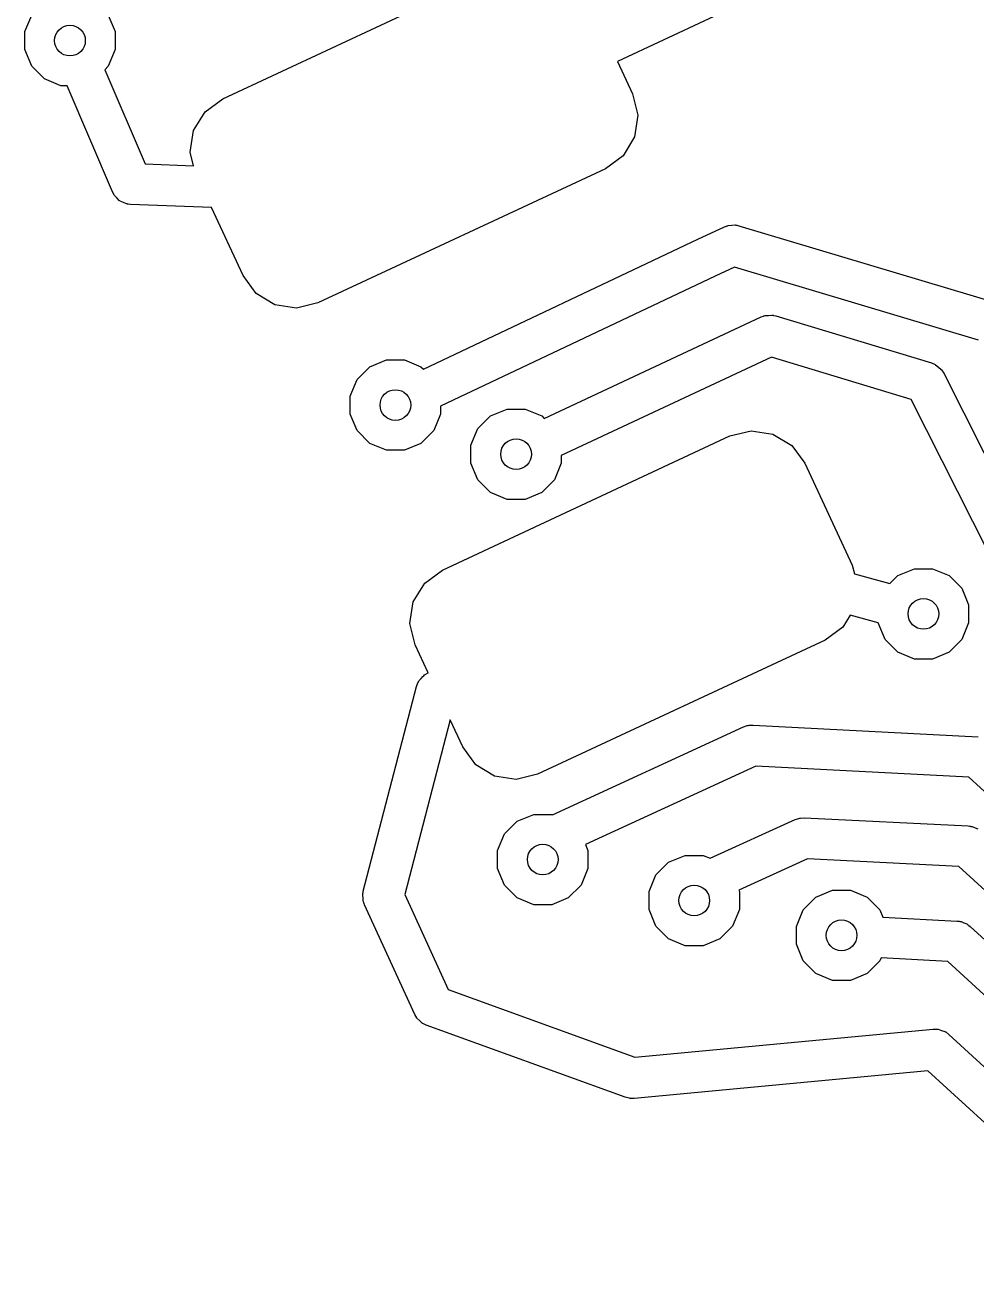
# Model space of a CAD drawing. Extents: x 111.5 to 167.6, y -133.5 to -81.5.
# Drawn here: x 148.3 to 152.95, y -106.83 to -100.77 of the extents above; entities that cross this region are included whole.
import ezdxf

# ---------------------------------------------------------------- set-up
doc = ezdxf.new("R2010")
doc.units = 0
doc.layers.add('BLACK', color=7, linetype='CONTINUOUS')

msp = doc.modelspace()

# ---------------------------------------------------------------- linework, layer by layer
at = {"layer": 'BLACK', "linetype": 'CONTINUOUS'}
for p, q in [((149.266334, -101.134003), (150.671111, -100.478945)), ((152.158154, -100.501882), (151.194888, -100.951482)), ((148.299323, -100.806105), (148.332919, -100.724997)), ((148.707081, -100.724997), (148.740677, -100.806105)), ((148.299323, -100.893895), (148.299323, -100.806105)), ((148.740677, -100.806105), (148.740677, -100.893895)), ((148.332919, -100.975003), (148.299323, -100.893895)), ((148.740677, -100.893895), (148.707081, -100.975003)), ((148.394997, -101.037081), (148.332919, -100.975003)), ((148.707081, -100.975003), (148.689783, -100.9923)), ((148.689783, -100.9923), (148.88704, -101.452568)), ((151.194888, -100.951482), (151.269006, -101.110428)), ((148.476105, -101.070677), (148.394997, -101.037081)), ((148.505779, -101.070677), (148.476105, -101.070677)), ((148.728085, -101.589392), (148.505779, -101.070677)), ((151.269006, -101.110428), (151.29451, -101.214653)), ((149.179803, -101.19745), (149.266334, -101.134003)), ((149.124139, -101.289182), (149.179803, -101.19745)), ((151.29451, -101.214653), (151.278187, -101.320704)), ((149.107816, -101.395233), (149.124139, -101.289182)), ((151.278187, -101.320704), (151.222523, -101.412436)), ((149.124136, -101.461927), (149.107816, -101.395233)), ((151.222523, -101.412436), (151.135992, -101.475883)), ((148.88704, -101.452568), (149.124136, -101.461927)), ((151.135992, -101.475883), (149.731215, -102.130941)), ((148.733861, -101.599889), (148.728085, -101.589392)), ((148.734726, -101.602234), (148.733861, -101.599889)), ((148.735778, -101.603372), (148.734726, -101.602234)), ((148.737536, -101.606567), (148.735778, -101.603372)), ((148.74969, -101.618427), (148.737536, -101.606567)), ((148.761207, -101.630891), (148.74969, -101.618427)), ((148.763586, -101.631988), (148.761207, -101.630891)), ((148.765461, -101.633818), (148.763586, -101.631988)), ((148.78122, -101.640121), (148.765461, -101.633818)), ((148.796638, -101.647233), (148.78122, -101.640121)), ((148.800247, -101.647732), (148.796638, -101.647233)), ((148.801688, -101.648309), (148.800247, -101.647732)), ((148.804188, -101.648278), (148.801688, -101.648309)), ((148.816056, -101.649922), (148.804188, -101.648278)), ((149.210747, -101.665501), (148.816056, -101.649922)), ((149.36576, -101.997927), (149.210747, -101.665501)), ((151.588094, -101.819204), (151.718094, -101.759204)), ((151.718094, -101.759204), (151.728314, -101.755654)), ((151.728314, -101.755654), (151.730609, -101.754417)), ((151.730609, -101.754417), (151.732408, -101.754232)), ((151.732408, -101.754232), (151.736612, -101.752773)), ((151.736612, -101.752773), (151.753061, -101.752119)), ((151.753061, -101.752119), (151.769425, -101.750445)), ((151.769425, -101.750445), (151.773788, -101.751295)), ((151.773788, -101.751295), (151.7756, -101.751224)), ((151.7756, -101.751224), (151.778051, -101.752127)), ((151.778051, -101.752127), (151.788666, -101.754197)), ((151.788666, -101.754197), (153.058666, -102.134197)), ((150.246686, -102.454602), (151.587192, -101.819626)), ((151.587192, -101.819626), (151.587661, -101.819457)), ((151.587661, -101.819457), (151.588094, -101.819204)), ((151.767567, -101.956644), (151.672378, -102.000578)), ((152.958641, -102.313028), (151.767567, -101.956644)), ((149.429207, -102.084458), (149.36576, -101.997927)), ((151.672378, -102.000578), (150.330677, -102.63612)), ((149.520939, -102.140122), (149.429207, -102.084458)), ((149.62699, -102.156445), (149.520939, -102.140122)), ((149.731215, -102.130941), (149.62699, -102.156445)), ((150.837411, -102.695327), (151.897631, -102.199419)), ((151.897631, -102.199419), (151.908676, -102.19552)), ((151.908676, -102.19552), (151.910909, -102.194325)), ((151.910909, -102.194325), (151.912513, -102.194165)), ((151.912513, -102.194165), (151.916117, -102.192894)), ((151.916117, -102.192894), (151.932957, -102.192138)), ((151.932957, -102.192138), (151.949737, -102.190475)), ((151.949737, -102.190475), (151.953485, -102.191218)), ((151.953485, -102.191218), (151.955096, -102.191146)), ((151.955096, -102.191146), (151.957476, -102.192009)), ((151.957476, -102.192009), (151.968966, -102.194287)), ((151.968966, -102.194287), (152.728965, -102.424287)), ((149.922919, -102.504997), (149.984997, -102.442919)), ((149.984997, -102.442919), (150.066105, -102.409323)), ((150.066105, -102.409323), (150.153895, -102.409323)), ((150.153895, -102.409323), (150.235003, -102.442919)), ((150.235003, -102.442919), (150.246686, -102.454602)), ((151.947683, -102.396804), (150.920677, -102.877178)), ((152.630027, -102.603303), (151.947683, -102.396804)), ((152.728965, -102.424287), (152.747082, -102.431776)), ((152.747082, -102.431776), (152.748034, -102.432556)), ((152.748034, -102.432556), (152.749199, -102.43294)), ((152.749199, -102.43294), (152.76309, -102.444897)), ((152.76309, -102.444897), (152.777259, -102.45651)), ((149.889323, -102.586105), (149.922919, -102.504997)), ((152.777259, -102.45651), (152.777837, -102.45759)), ((152.777837, -102.45759), (152.778771, -102.458394)), ((152.778771, -102.458394), (152.789275, -102.474945)), ((152.789275, -102.474945), (153.319081, -103.524752)), ((149.889323, -102.673895), (149.889323, -102.586105)), ((153.125385, -103.584849), (152.630027, -102.603303)), ((149.922919, -102.755003), (149.889323, -102.673895)), ((150.330677, -102.673895), (150.297081, -102.755003)), ((150.330677, -102.63612), (150.330677, -102.673895)), ((150.512919, -102.744997), (150.574997, -102.682919)), ((150.574997, -102.682919), (150.656105, -102.649323)), ((150.656105, -102.649323), (150.743895, -102.649323)), ((150.743895, -102.649323), (150.825003, -102.682919)), ((150.825003, -102.682919), (150.837411, -102.695327)), ((150.479323, -102.826105), (150.512919, -102.744997)), ((149.984997, -102.817081), (149.922919, -102.755003)), ((150.297081, -102.755003), (150.235003, -102.817081)), ((150.339785, -103.436025), (151.744562, -102.780967)), ((151.744562, -102.780967), (151.848787, -102.755463)), ((151.848787, -102.755463), (151.954838, -102.771786)), ((151.954838, -102.771786), (152.04657, -102.82745)), ((150.066105, -102.850677), (149.984997, -102.817081)), ((150.153895, -102.850677), (150.066105, -102.850677)), ((150.235003, -102.817081), (150.153895, -102.850677)), ((150.479323, -102.913895), (150.479323, -102.826105)), ((152.04657, -102.82745), (152.110017, -102.913981)), ((150.512919, -102.995003), (150.479323, -102.913895)), ((150.920677, -102.913895), (150.887081, -102.995003)), ((150.920677, -102.877178), (150.920677, -102.913895)), ((152.110017, -102.913981), (152.342457, -103.41245)), ((150.574997, -103.057081), (150.512919, -102.995003)), ((150.887081, -102.995003), (150.825003, -103.057081)), ((150.656105, -103.090677), (150.574997, -103.057081)), ((150.743895, -103.090677), (150.656105, -103.090677)), ((150.825003, -103.057081), (150.743895, -103.090677)), ((152.342457, -103.41245), (152.352851, -103.454928)), ((150.253254, -103.499472), (150.339785, -103.436025)), ((152.352851, -103.454928), (152.526013, -103.501902)), ((152.526013, -103.501902), (152.564997, -103.462919)), ((152.564997, -103.462919), (152.646105, -103.429323)), ((152.646105, -103.429323), (152.733895, -103.429323)), ((152.733895, -103.429323), (152.815003, -103.462919)), ((152.815003, -103.462919), (152.877081, -103.524997)), ((150.19759, -103.591204), (150.253254, -103.499472)), ((152.877081, -103.524997), (152.910677, -103.606105)), ((150.181267, -103.697255), (150.19759, -103.591204)), ((152.331264, -103.6563), (152.295974, -103.714458)), ((152.469323, -103.693751), (152.331264, -103.6563)), ((152.910677, -103.606105), (152.910677, -103.693895)), ((150.206771, -103.80148), (150.181267, -103.697255)), ((152.295974, -103.714458), (152.209443, -103.777905)), ((152.469323, -103.693895), (152.469323, -103.693751)), ((152.502919, -103.775003), (152.469323, -103.693895)), ((152.910677, -103.693895), (152.877081, -103.775003)), ((152.209443, -103.777905), (150.804666, -104.432963)), ((152.564997, -103.837081), (152.502919, -103.775003)), ((152.877081, -103.775003), (152.815003, -103.837081)), ((150.270493, -103.938132), (150.206771, -103.80148)), ((152.646105, -103.870677), (152.564997, -103.837081)), ((152.815003, -103.837081), (152.733895, -103.870677)), ((152.733895, -103.870677), (152.646105, -103.870677)), ((150.23523, -103.966263), (150.243508, -103.955308)), ((150.243508, -103.955308), (150.248628, -103.9523)), ((150.248628, -103.9523), (150.252742, -103.948014)), ((150.252742, -103.948014), (150.269837, -103.93842)), ((150.269837, -103.93842), (150.270493, -103.938132)), ((149.953218, -105.004837), (150.213218, -104.004837)), ((150.213218, -104.004837), (150.219986, -103.986439)), ((150.219986, -103.986439), (150.223568, -103.981698)), ((150.223568, -103.981698), (150.225727, -103.976167)), ((150.225727, -103.976167), (150.23523, -103.966263)), ((150.377529, -104.167672), (150.155741, -105.020702)), ((150.439211, -104.299949), (150.377529, -104.167672)), ((150.877798, -104.630939), (151.810609, -104.201846)), ((151.810609, -104.201846), (151.829136, -104.195438)), ((151.829136, -104.195438), (151.833701, -104.195262)), ((151.833701, -104.195262), (151.838009, -104.193735)), ((151.838009, -104.193735), (151.857592, -104.19283)), ((151.857592, -104.19283), (152.957488, -104.250009)), ((150.502658, -104.38648), (150.439211, -104.299949)), ((150.59439, -104.442144), (150.502658, -104.38648)), ((150.700441, -104.458467), (150.59439, -104.442144)), ((150.804666, -104.432963), (150.700441, -104.458467)), ((151.871809, -104.393838), (151.038658, -104.777089)), ((152.911346, -104.44788), (151.871809, -104.393838)), ((155.117754, -106.461027), (152.911346, -104.44788)), ((150.642919, -104.724997), (150.704997, -104.662919)), ((150.704997, -104.662919), (150.786105, -104.629323)), ((150.786105, -104.629323), (150.873895, -104.629323)), ((150.873895, -104.629323), (150.877798, -104.630939)), ((151.648319, -104.843582), (152.062501, -104.655056)), ((152.062501, -104.655056), (152.081053, -104.648722)), ((152.081053, -104.648722), (152.085302, -104.648575)), ((152.085302, -104.648575), (152.089304, -104.647146)), ((152.089304, -104.647146), (152.108884, -104.646194)), ((152.108884, -104.646194), (152.909179, -104.685899)), ((152.909179, -104.685899), (152.916932, -104.687052)), ((152.916932, -104.687052), (152.919454, -104.686943)), ((152.919454, -104.686943), (152.921705, -104.687762)), ((152.921705, -104.687762), (152.928569, -104.688784)), ((150.609323, -104.806105), (150.642919, -104.724997)), ((152.928569, -104.688784), (152.942079, -104.695182)), ((152.942079, -104.695182), (152.956117, -104.700294)), ((150.609323, -104.893895), (150.609323, -104.806105)), ((151.038658, -104.777089), (151.050677, -104.806105)), ((151.050677, -104.806105), (151.050677, -104.893895)), ((151.382919, -104.924997), (151.444997, -104.862919)), ((151.444997, -104.862919), (151.526105, -104.829323)), ((151.526105, -104.829323), (151.613895, -104.829323)), ((151.613895, -104.829323), (151.648319, -104.843582)), ((152.123242, -104.847152), (151.788036, -104.99973)), ((152.863242, -104.883865), (152.123242, -104.847152)), ((150.642919, -104.975003), (150.609323, -104.893895)), ((151.050677, -104.893895), (151.017081, -104.975003)), ((151.349323, -105.006105), (151.382919, -104.924997)), ((154.753337, -106.616451), (152.863242, -104.883865)), ((150.704997, -105.037081), (150.642919, -104.975003)), ((151.017081, -104.975003), (150.955003, -105.037081)), ((149.950168, -105.024201), (149.951358, -105.016641)), ((149.952172, -105.0386), (149.950168, -105.024201)), ((149.951266, -105.014139), (149.952111, -105.011862)), ((149.951358, -105.016641), (149.951266, -105.014139)), ((149.952111, -105.011862), (149.953218, -105.004837)), ((149.952711, -105.05313), (149.952172, -105.0386)), ((150.155741, -105.020702), (150.368593, -105.485104)), ((150.786105, -105.070677), (150.704997, -105.037081)), ((150.955003, -105.037081), (150.873895, -105.070677)), ((151.349323, -105.093895), (151.349323, -105.006105)), ((151.788036, -104.99973), (151.790677, -105.006105)), ((151.790677, -105.006105), (151.790677, -105.093895)), ((152.102919, -105.094997), (152.164997, -105.032919)), ((152.164997, -105.032919), (152.246105, -104.999323)), ((152.246105, -104.999323), (152.333895, -104.999323)), ((152.333895, -104.999323), (152.415003, -105.032919)), ((152.415003, -105.032919), (152.477081, -105.094997)), ((149.955202, -105.060365), (149.952711, -105.05313)), ((149.955548, -105.062847), (149.955202, -105.060365)), ((149.956778, -105.064942), (149.955548, -105.062847)), ((149.959094, -105.071666), (149.956778, -105.064942)), ((150.204237, -105.606523), (149.959094, -105.071666)), ((150.873895, -105.070677), (150.786105, -105.070677)), ((151.382919, -105.175003), (151.349323, -105.093895)), ((151.790677, -105.093895), (151.757081, -105.175003)), ((152.069323, -105.176105), (152.102919, -105.094997)), ((152.477081, -105.094997), (152.491857, -105.13067)), ((152.491857, -105.13067), (152.855349, -105.150143)), ((152.855349, -105.150143), (152.862878, -105.151293)), ((152.862878, -105.151293), (152.865373, -105.151189)), ((152.865373, -105.151189), (152.867655, -105.152024)), ((152.867655, -105.152024), (152.874728, -105.153105)), ((152.874728, -105.153105), (152.888098, -105.159501)), ((152.888098, -105.159501), (152.902017, -105.164593)), ((152.902017, -105.164593), (152.907732, -105.168894)), ((152.907732, -105.168894), (152.909925, -105.169944)), ((152.909925, -105.169944), (152.911593, -105.171801)), ((152.911593, -105.171801), (152.917679, -105.176382)), ((151.444997, -105.237081), (151.382919, -105.175003)), ((151.757081, -105.175003), (151.695003, -105.237081)), ((152.069323, -105.263895), (152.069323, -105.176105)), ((152.917679, -105.176382), (154.557783, -106.684171)), ((151.526105, -105.270677), (151.444997, -105.237081)), ((151.613895, -105.270677), (151.526105, -105.270677)), ((151.695003, -105.237081), (151.613895, -105.270677)), ((152.102919, -105.345003), (152.069323, -105.263895)), ((152.164997, -105.407081), (152.102919, -105.345003)), ((152.477081, -105.345003), (152.415003, -105.407081)), ((152.483093, -105.330487), (152.477081, -105.345003)), ((152.808771, -105.347934), (152.483093, -105.330487)), ((154.422173, -106.831176), (152.808771, -105.347934)), ((152.246105, -105.440677), (152.164997, -105.407081)), ((152.415003, -105.407081), (152.333895, -105.440677)), ((152.333895, -105.440677), (152.246105, -105.440677)), ((150.368593, -105.485104), (151.279788, -105.815163)), ((150.214112, -105.623457), (150.204237, -105.606523)), ((150.214415, -105.623738), (150.214112, -105.623457)), ((150.21459, -105.624112), (150.214415, -105.623738)), ((150.228681, -105.636984), (150.21459, -105.624112)), ((150.242705, -105.650006), (150.228681, -105.636984)), ((150.243092, -105.650149), (150.242705, -105.650006)), ((150.243397, -105.650428), (150.243092, -105.650149)), ((150.261086, -105.658879), (150.243397, -105.650428)), ((151.232769, -106.010849), (150.261086, -105.658879)), ((151.279788, -105.815163), (152.737572, -105.677849)), ((152.737572, -105.677849), (152.757176, -105.677932)), ((152.757176, -105.677932), (152.759687, -105.678705)), ((152.759687, -105.678705), (152.762312, -105.678595)), ((152.762312, -105.678595), (152.778245, -105.684421)), ((152.778245, -105.684421), (152.794465, -105.689417)), ((152.794465, -105.689417), (152.796489, -105.691092)), ((152.796489, -105.691092), (152.798957, -105.691995)), ((152.798957, -105.691995), (152.814621, -105.703783)), ((152.814621, -105.703783), (153.67137, -106.491237)), ((152.712034, -105.881139), (151.276205, -106.016386)), ((153.536031, -106.63849), (152.712034, -105.881139)), ((151.251766, -106.015687), (151.232769, -106.010849)), ((151.254238, -106.015575), (151.251766, -106.015687)), ((151.256602, -106.016303), (151.254238, -106.015575)), ((151.276205, -106.016386), (151.256602, -106.016303))]:
    msp.add_line(p, q, dxfattribs=at)
at = {"layer": 'BLACK'}
for centre in [(148.52, -100.85), (150.11, -102.63), (150.7, -102.87), (152.69, -103.65), (150.83, -104.85), (151.57, -105.05), (152.29, -105.22)]:
    msp.add_circle(centre, 0.075, dxfattribs=at)

doc.saveas('drawing.dxf')
